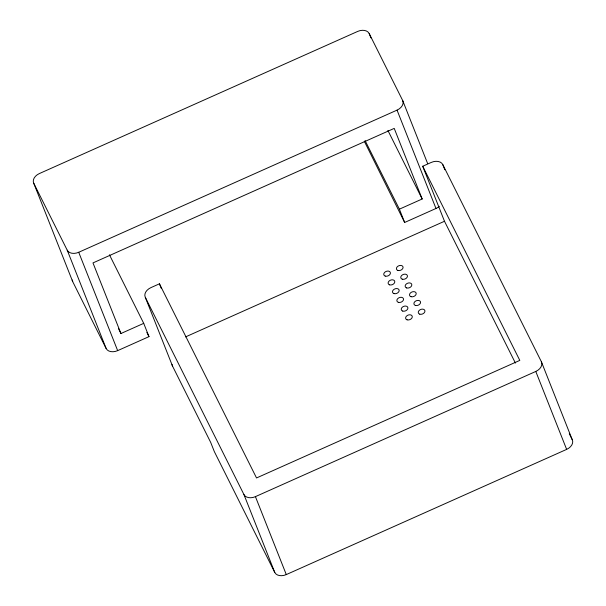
<?xml version="1.0" encoding="UTF-8"?>
<svg xmlns="http://www.w3.org/2000/svg" width="606" height="606" viewBox="0 0 606 606"><rect width="100%" height="100%" fill="white"/><g stroke="black" fill="none" stroke-linecap="round" stroke-linejoin="round"><path stroke-width="0.91" d="M33.762 183.285L67.221 250.187A9.363 6.59 -21.6 0 0 78.719 252.278L397.044 110.125A9.363 6.59 -21.6 0 0 402.634 100.407L369.175 33.504A9.363 6.59 -21.6 0 0 357.684 31.414L39.36 173.566A9.363 6.59 -21.6 0 0 33.762 183.285L72.705 281.638L106.164 348.541A9.363 6.59 -21.6 0 0 117.662 350.632L148.985 336.641L143.72 323.346L109.436 254.793M422.715 166.249L519.804 360.396L256.535 477.96L159.446 283.813L150.902 287.63A9.363 6.59 -21.6 0 0 145.311 297.341L172.536 366.115L210.699 442.418L214.327 451.591L274.791 572.496A9.363 6.59 -21.6 0 0 286.29 574.586L566.64 449.387A9.363 6.59 -21.6 0 0 572.238 439.668L541.378 361.729L442.751 164.521A9.363 6.59 -21.6 0 0 431.252 162.431L422.715 166.249L444.493 221.266L515.418 363.077M118.397 328.437L120.942 333.52L143.72 323.346M365.115 140.622L399.392 209.168L422.177 198.995L394.226 128.389L92.983 262.913L120.942 333.52M364.312 141.266L404.656 222.47L435.987 208.479A9.363 6.59 -21.6 0 0 439.32 206.313M185.542 336.906L444.493 221.266M145.311 297.341L243.938 494.557A9.363 6.59 -21.6 0 0 255.429 496.64L535.787 371.448A9.363 6.59 -21.6 0 0 541.378 361.729M569.276 433.752L572.238 439.668M387.893 130.441L422.177 198.995M146.872 332.406L148.985 336.641M535.787 371.448L566.64 449.387M442.751 164.521L444.819 169.741M402.634 100.407L427.669 163.635M369.175 33.504L370.917 37.898M397.044 110.125L435.987 208.479M399.392 209.168L404.656 222.47M255.429 496.64L286.29 574.586M243.938 494.557L274.791 572.496M159.446 283.813L161.173 288.176M78.719 252.278L117.662 350.632M67.221 250.187L106.164 348.541M172.536 366.115A9.363 6.59 -21.6 0 1 172.066 364.456M72.705 281.638A9.363 6.59 -21.6 0 1 72.235 279.98M393.983 293.592A3.469 2.439 -21.6 0 0 399.172 290.675A3.469 2.439 -21.6 0 0 394.332 289.16A3.469 2.439 -21.6 0 0 393.983 293.592M398.354 302.341A3.469 2.439 -21.6 0 0 403.543 299.417A3.469 2.439 -21.6 0 0 398.703 297.902A3.469 2.439 -21.6 0 0 398.354 302.341M385.234 276.101A3.469 2.439 -21.6 0 0 390.423 273.185A3.469 2.439 -21.6 0 0 385.583 271.67A3.469 2.439 -21.6 0 0 385.234 276.101M402.732 311.083A3.469 2.439 -21.6 0 0 407.914 308.166A3.469 2.439 -21.6 0 0 403.081 306.651A3.469 2.439 -21.6 0 0 402.732 311.083M415.39 305.432A3.469 2.439 -21.6 0 0 420.572 302.508A3.469 2.439 -21.6 0 0 415.739 301A3.469 2.439 -21.6 0 0 415.39 305.432M411.012 296.69A3.469 2.439 -21.6 0 0 416.201 293.766A3.469 2.439 -21.6 0 0 411.36 292.251A3.469 2.439 -21.6 0 0 411.012 296.69M419.761 314.181A3.469 2.439 -21.6 0 0 424.95 311.257A3.469 2.439 -21.6 0 0 420.109 309.742A3.469 2.439 -21.6 0 0 419.761 314.181M407.103 319.832A3.469 2.439 -21.6 0 0 412.292 316.908A3.469 2.439 -21.6 0 0 407.452 315.393A3.469 2.439 -21.6 0 0 407.103 319.832M406.641 287.941A3.469 2.439 -21.6 0 0 411.83 285.017A3.469 2.439 -21.6 0 0 406.99 283.51A3.469 2.439 -21.6 0 0 406.641 287.941M402.27 279.199A3.469 2.439 -21.6 0 0 407.452 276.275A3.469 2.439 -21.6 0 0 402.611 274.76A3.469 2.439 -21.6 0 0 402.27 279.199M397.892 270.45A3.469 2.439 -21.6 0 0 403.081 267.526A3.469 2.439 -21.6 0 0 398.24 266.019A3.469 2.439 -21.6 0 0 397.892 270.45M389.613 284.85A3.469 2.439 -21.6 0 0 394.794 281.926A3.469 2.439 -21.6 0 0 389.961 280.411A3.469 2.439 -21.6 0 0 389.613 284.85"/></g></svg>
